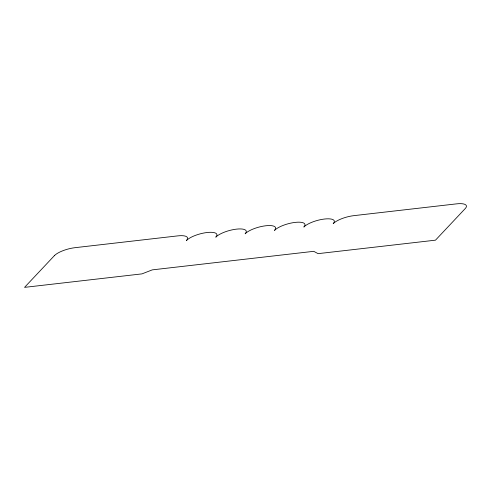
<?xml version="1.0" encoding="UTF-8"?>
<svg xmlns="http://www.w3.org/2000/svg" width="491" height="491" viewBox="0 0 491 491"><rect width="100%" height="100%" fill="white"/><g stroke="black" fill="none" stroke-linecap="round" stroke-linejoin="round"><path stroke-width="0.74" d="M54.348 255.701L24.55 287.364L141.96 273.88L152.278 269.872L313.718 251.324L318.076 253.651L435.486 240.167L465.284 208.503A16.381 5.063 -15.5 0 0 456.569 203.857L353.833 215.653A16.381 5.063 -15.5 0 0 333.199 223.675A16.381 5.063 -15.5 0 0 324.483 219.029A16.381 5.063 -15.5 0 0 303.849 227.045A16.381 5.063 -15.5 0 0 295.128 222.398A16.381 5.063 -15.5 0 0 274.494 230.414A16.381 5.063 -15.5 0 0 265.778 225.768A16.381 5.063 -15.5 0 0 245.144 233.79A16.381 5.063 -15.5 0 0 236.423 229.144A16.381 5.063 -15.5 0 0 215.788 237.159A16.381 5.063 -15.5 0 0 207.073 232.513A16.381 5.063 -15.5 0 0 186.439 240.529A16.381 5.063 -15.5 0 0 177.717 235.883L74.988 247.685A16.381 5.063 -15.5 0 0 54.348 255.701"/></g></svg>
